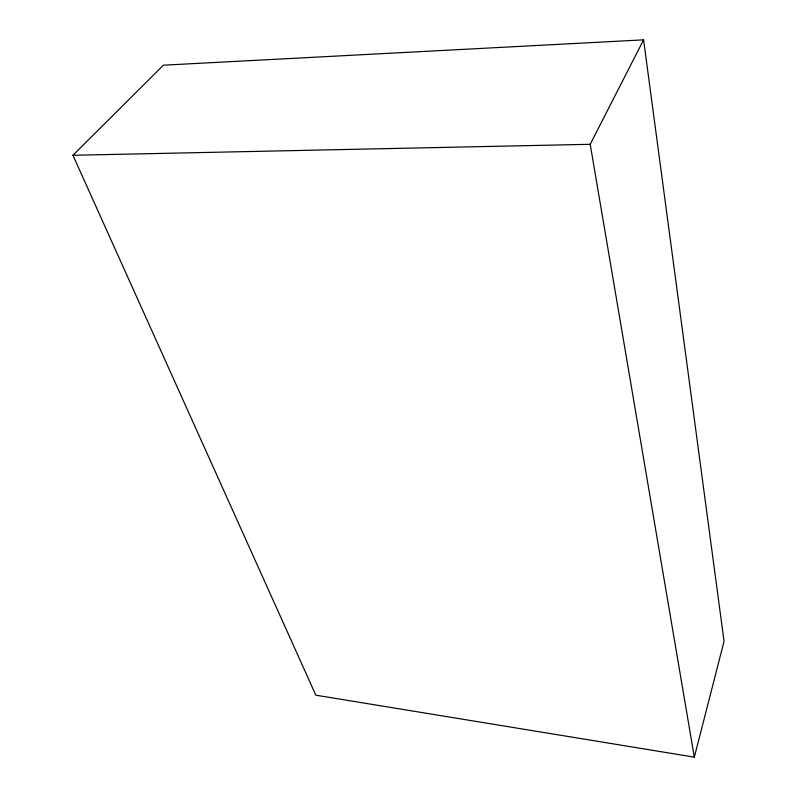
<?xml version="1.0" encoding="UTF-8"?>
<svg xmlns="http://www.w3.org/2000/svg" width="797" height="797" viewBox="0 0 797 797"><rect width="100%" height="100%" fill="white"/><g stroke="black" fill="none" stroke-linecap="round" stroke-linejoin="round"><path stroke-width="1.2" d="M694.326 757.15L724.055 641.306L643.587 39.85L163.395 65.195L72.945 155.285L315.841 695.183L694.326 757.15L590.208 144.297L643.587 39.85M72.945 155.285L590.208 144.297"/></g></svg>
